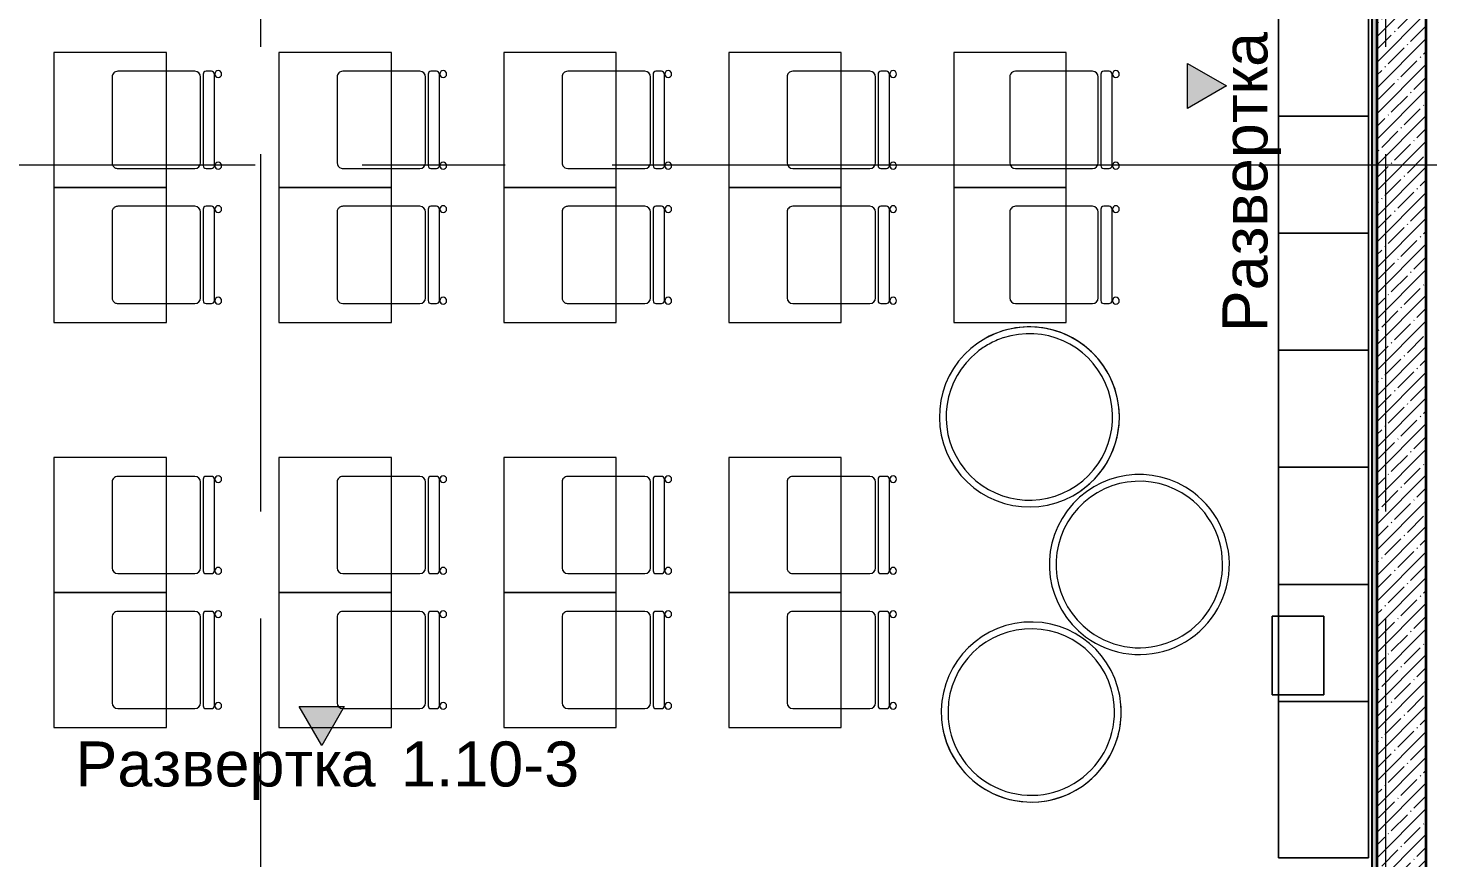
# Model space of a CAD drawing. Header units: millimetres. Extents: x 855 to 55293, y -2351 to 9447.
# Drawn here: x 12239 to 18500, y 521 to 4207 of the extents above; entities that cross this region are included whole.
import ezdxf

# ---------------------------------------------------------------- set-up
doc = ezdxf.new("R2010")
doc.units = ezdxf.units.MM
doc.linetypes.add('Осевая', pattern=[3175, 635, -476.25, 1587.5, -476.25])
for name, color, linetype, lineweight, true_color in [('A-WALL-2', 7, 'Continuous', 25, 0x3c3c3c), ('A-WALL-3', 7, 'Continuous', 35, 0x3c3c3c), ('A-WALL-FNSH-1', 7, 'Continuous', 13, 0x3c3c3c), ('I-FURN-1', 7, 'Continuous', 9, 0xf0f0f0)]:
    doc.layers.add(name, color=color, linetype=linetype, lineweight=lineweight, true_color=true_color)
for name, color, linetype, lineweight in [('G-ANNO-SYMB', 7, 'Continuous', 9), ('I-WALL', 7, 'Continuous', 9), ('Оси', 7, 'Continuous', 9), ('Оси-2', 7, 'Осевая', 9)]:
    doc.layers.add(name, color=color, linetype=linetype, lineweight=lineweight)
doc.styles.add('Arial_1', font='arial.ttf', dxfattribs={"height": 200})

# ---------------------------------------------------------------- blocks, each defined once
blk = doc.blocks.new('Стол базовый прямоугольный - 1_7а-25476368-План разверток пом_ 1_10_ Этаж 1')
at = {"layer": 'I-FURN-1'}
for p, q in [((250, 300), (-250, 300)), ((-250, 300), (-250, -300)), ((250, -300), (250, 300)), ((-250, -300), (250, -300))]:
    blk.add_line(p, q, dxfattribs=at)
blk = doc.blocks.new('Стул Breuer - 1_9а-25403171-План разверток пом_ 1_10_ Этаж 1')
at = {"layer": 'I-FURN-1'}
for p, q in [((-215.9, 215.9), (-215.9, 0)), ((190.5, 241.3), (-190.5, 241.3)), ((215.9, 0), (215.9, 215.9)), ((-215.9, 0), (-215.9, -127)), ((215.9, -127), (215.9, 0)), ((-215.9, -176.2), (-215.9, -200.8)), ((203.2, -163.5), (-203.2, -163.5)), ((-190.5, -152.4), (190.5, -152.4)), ((215.9, -200.8), (215.9, -176.2)), ((-203.2, -213.5), (203.2, -213.5))]:
    blk.add_line(p, q, dxfattribs=at)
for centre, radius, start, end in [((-190.5, 215.9), 25.4, 165, 180), ((-190.5, 215.9), 25.4, 150, 165), ((-190.5, 215.9), 25.4, 135, 150), ((-190.5, 215.9), 25.4, 120, 135), ((-190.5, 215.9), 25.4, 105, 120), ((-190.5, 215.9), 25.4, 90, 105), ((190.5, 215.9), 25.4, 45, 90), ((190.5, 215.9), 25.4, 0, 45), ((-190.5, -127), 25.4, 180, 270), ((-203.2, -176.2), 12.7, 90, 180), ((190.5, -127), 25.4, 270, 360), ((203.2, -176.2), 12.7, 360, 90), ((-203.5, -230.6), 15.1, 360, 180), ((-203.5, -230.6), 15.1, 180, 360), ((-203.2, -200.8), 12.7, 180, 270), ((203.7, -230.6), 15.1, 360, 180), ((203.7, -230.6), 15.1, 180, 360), ((203.2, -200.8), 12.7, 270, 360)]:
    blk.add_arc(centre, radius, start, end, dxfattribs=at)
blk = doc.blocks.new('Стул Breuer - 1_9а-V1-План разверток пом_ 1_10_ Этаж 1')
at = {"layer": 'I-FURN-1'}
for p, q in [((-215.9, 215.9), (-215.9, 0)), ((190.5, 241.3), (-190.5, 241.3)), ((215.9, 0), (215.9, 215.9)), ((-215.9, 0), (-215.9, -127)), ((215.9, -127), (215.9, 0)), ((-215.9, -176.2), (-215.9, -200.8)), ((203.2, -163.5), (-203.2, -163.5)), ((-190.5, -152.4), (190.5, -152.4)), ((215.9, -200.8), (215.9, -176.2)), ((-203.2, -213.5), (203.2, -213.5))]:
    blk.add_line(p, q, dxfattribs=at)
for centre, radius, start, end in [((-190.5, 215.9), 25.4, 165, 180), ((-190.5, 215.9), 25.4, 150, 165), ((-190.5, 215.9), 25.4, 135, 150), ((-190.5, 215.9), 25.4, 120, 135), ((-190.5, 215.9), 25.4, 105, 120), ((-190.5, 215.9), 25.4, 90, 105), ((190.5, 215.9), 25.4, 75, 90), ((190.5, 215.9), 25.4, 60, 75), ((190.5, 215.9), 25.4, 45, 60), ((190.5, 215.9), 25.4, 30, 45), ((190.5, 215.9), 25.4, 15, 30), ((190.5, 215.9), 25.4, 0, 15), ((-190.5, -127), 25.4, 180, 270), ((-203.2, -176.2), 12.7, 90, 180), ((190.5, -127), 25.4, 270, 360), ((203.2, -176.2), 12.7, 360, 90), ((-203.5, -230.6), 15.1, 360, 180), ((-203.5, -230.6), 15.1, 180, 360), ((-203.2, -200.8), 12.7, 180, 270), ((203.7, -230.6), 15.1, 360, 180), ((203.7, -230.6), 15.1, 180, 360), ((203.2, -200.8), 12.7, 270, 360)]:
    blk.add_arc(centre, radius, start, end, dxfattribs=at)
blk = doc.blocks.new('Стул Breuer - 1_9а-V2-План разверток пом_ 1_10_ Этаж 1')
at = {"layer": 'I-FURN-1'}
for p, q in [((-215.9, 215.9), (-215.9, 0)), ((190.5, 241.3), (-190.5, 241.3)), ((215.9, 0), (215.9, 215.9)), ((-215.9, 0), (-215.9, -127)), ((215.9, -127), (215.9, 0)), ((-215.9, -176.2), (-215.9, -200.8)), ((203.2, -163.5), (-203.2, -163.5)), ((-190.5, -152.4), (190.5, -152.4)), ((215.9, -200.8), (215.9, -176.2)), ((-203.2, -213.5), (203.2, -213.5))]:
    blk.add_line(p, q, dxfattribs=at)
for centre, radius, start, end in [((-190.5, 215.9), 25.4, 165, 180), ((-190.5, 215.9), 25.4, 90, 165), ((190.5, 215.9), 25.4, 0, 90), ((-190.5, -127), 25.4, 180, 270), ((-203.2, -176.2), 12.7, 90, 180), ((190.5, -127), 25.4, 270, 360), ((203.2, -176.2), 12.7, 360, 90), ((-203.5, -230.6), 15.1, 360, 180), ((-203.5, -230.6), 15.1, 180, 360), ((-203.2, -200.8), 12.7, 180, 270), ((203.7, -230.6), 15.1, 360, 180), ((203.7, -230.6), 15.1, 180, 360), ((203.2, -200.8), 12.7, 270, 360)]:
    blk.add_arc(centre, radius, start, end, dxfattribs=at)
blk = doc.blocks.new('Стул Breuer - 1_9а-V3-План разверток пом_ 1_10_ Этаж 1')
at = {"layer": 'I-FURN-1'}
for p, q in [((-215.9, 215.9), (-215.9, 0)), ((190.5, 241.3), (-190.5, 241.3)), ((215.9, 0), (215.9, 215.9)), ((-215.9, 0), (-215.9, -127)), ((215.9, -127), (215.9, 0)), ((-215.9, -176.2), (-215.9, -200.8)), ((203.2, -163.5), (-203.2, -163.5)), ((-190.5, -152.4), (190.5, -152.4)), ((215.9, -200.8), (215.9, -176.2)), ((-203.2, -213.5), (203.2, -213.5))]:
    blk.add_line(p, q, dxfattribs=at)
for centre, radius, start, end in [((-190.5, 215.9), 25.4, 150, 180), ((-190.5, 215.9), 25.4, 120, 150), ((-190.5, 215.9), 25.4, 90, 120), ((190.5, 215.9), 25.4, 60, 90), ((190.5, 215.9), 25.4, 45, 60), ((190.5, 215.9), 25.4, 15, 45), ((190.5, 215.9), 25.4, 0, 15), ((-190.5, -127), 25.4, 180, 270), ((-203.2, -176.2), 12.7, 90, 180), ((190.5, -127), 25.4, 270, 360), ((203.2, -176.2), 12.7, 360, 90), ((-203.5, -230.6), 15.1, 360, 180), ((-203.5, -230.6), 15.1, 180, 360), ((-203.2, -200.8), 12.7, 180, 270), ((203.7, -230.6), 15.1, 360, 180), ((203.7, -230.6), 15.1, 180, 360), ((203.2, -200.8), 12.7, 270, 360)]:
    blk.add_arc(centre, radius, start, end, dxfattribs=at)
blk = doc.blocks.new('Стул Breuer - 1_9а-V4-План разверток пом_ 1_10_ Этаж 1')
at = {"layer": 'I-FURN-1'}
for p, q in [((-215.9, 215.9), (-215.9, 0)), ((190.5, 241.3), (-190.5, 241.3)), ((215.9, 0), (215.9, 215.9)), ((-215.9, 0), (-215.9, -127)), ((215.9, -127), (215.9, 0)), ((-215.9, -176.2), (-215.9, -200.8)), ((203.2, -163.5), (-203.2, -163.5)), ((-190.5, -152.4), (190.5, -152.4)), ((215.9, -200.8), (215.9, -176.2)), ((-203.2, -213.5), (203.2, -213.5))]:
    blk.add_line(p, q, dxfattribs=at)
for centre, radius, start, end in [((-190.5, 215.9), 25.4, 150, 180), ((-190.5, 215.9), 25.4, 135, 150), ((-190.5, 215.9), 25.4, 90, 135), ((190.5, 215.9), 25.4, 0, 90), ((-190.5, -127), 25.4, 180, 270), ((-203.2, -176.2), 12.7, 90, 180), ((190.5, -127), 25.4, 270, 360), ((203.2, -176.2), 12.7, 360, 90), ((-203.5, -230.6), 15.1, 360, 180), ((-203.5, -230.6), 15.1, 180, 360), ((-203.2, -200.8), 12.7, 180, 270), ((203.7, -230.6), 15.1, 360, 180), ((203.7, -230.6), 15.1, 180, 360), ((203.2, -200.8), 12.7, 270, 360)]:
    blk.add_arc(centre, radius, start, end, dxfattribs=at)
blk = doc.blocks.new('Стул Breuer - 1_9а-V5-План разверток пом_ 1_10_ Этаж 1')
at = {"layer": 'I-FURN-1'}
for p, q in [((-215.9, 215.9), (-215.9, 0)), ((190.5, 241.3), (-190.5, 241.3)), ((215.9, 0), (215.9, 215.9)), ((-215.9, 0), (-215.9, -127)), ((215.9, -127), (215.9, 0)), ((-215.9, -176.2), (-215.9, -200.8)), ((203.2, -163.5), (-203.2, -163.5)), ((-190.5, -152.4), (190.5, -152.4)), ((215.9, -200.8), (215.9, -176.2)), ((-203.2, -213.5), (203.2, -213.5))]:
    blk.add_line(p, q, dxfattribs=at)
for centre, radius, start, end in [((-190.5, 215.9), 25.4, 165, 180), ((-190.5, 215.9), 25.4, 150, 165), ((-190.5, 215.9), 25.4, 120, 150), ((-190.5, 215.9), 25.4, 90, 120), ((190.5, 215.9), 25.4, 45, 90), ((190.5, 215.9), 25.4, 30, 45), ((190.5, 215.9), 25.4, 15, 30), ((190.5, 215.9), 25.4, 0, 15), ((-190.5, -127), 25.4, 180, 270), ((-203.2, -176.2), 12.7, 90, 180), ((190.5, -127), 25.4, 270, 360), ((203.2, -176.2), 12.7, 360, 90), ((-203.5, -230.6), 15.1, 360, 180), ((-203.5, -230.6), 15.1, 180, 360), ((-203.2, -200.8), 12.7, 180, 270), ((203.7, -230.6), 15.1, 360, 180), ((203.7, -230.6), 15.1, 180, 360), ((203.2, -200.8), 12.7, 270, 360)]:
    blk.add_arc(centre, radius, start, end, dxfattribs=at)
blk = doc.blocks.new('Стул Breuer - 1_9а-V6-План разверток пом_ 1_10_ Этаж 1')
at = {"layer": 'I-FURN-1'}
for p, q in [((-215.9, 215.9), (-215.9, 0)), ((190.5, 241.3), (-190.5, 241.3)), ((215.9, 0), (215.9, 215.9)), ((-215.9, 0), (-215.9, -127)), ((215.9, -127), (215.9, 0)), ((-215.9, -176.2), (-215.9, -200.8)), ((203.2, -163.5), (-203.2, -163.5)), ((-190.5, -152.4), (190.5, -152.4)), ((215.9, -200.8), (215.9, -176.2)), ((-203.2, -213.5), (203.2, -213.5))]:
    blk.add_line(p, q, dxfattribs=at)
for centre, radius, start, end in [((-190.5, 215.9), 25.4, 90, 180), ((190.5, 215.9), 25.4, 0, 90), ((-190.5, -127), 25.4, 180, 270), ((-203.2, -176.2), 12.7, 90, 180), ((190.5, -127), 25.4, 270, 360), ((203.2, -176.2), 12.7, 360, 90), ((-203.5, -230.6), 15.1, 360, 180), ((-203.5, -230.6), 15.1, 180, 360), ((-203.2, -200.8), 12.7, 180, 270), ((203.7, -230.6), 15.1, 360, 180), ((203.7, -230.6), 15.1, 180, 360), ((203.2, -200.8), 12.7, 270, 360)]:
    blk.add_arc(centre, radius, start, end, dxfattribs=at)
blk = doc.blocks.new('Стул Breuer - 1_9а-V7-План разверток пом_ 1_10_ Этаж 1')
at = {"layer": 'I-FURN-1'}
for p, q in [((-215.9, 215.9), (-215.9, -10)), ((190.5, 241.3), (-190.5, 241.3)), ((215.9, -10), (215.9, 215.9)), ((-215.9, -10), (-215.9, -127)), ((215.9, -127), (215.9, -10)), ((-215.9, -176.2), (-215.9, -200.8)), ((203.2, -163.5), (-203.2, -163.5)), ((-190.5, -152.4), (190.5, -152.4)), ((215.9, -200.8), (215.9, -176.2)), ((-203.2, -213.5), (203.2, -213.5))]:
    blk.add_line(p, q, dxfattribs=at)
for centre, radius, start, end in [((-190.5, 215.9), 25.4, 90, 180), ((190.5, 215.9), 25.4, 75, 90), ((190.5, 215.9), 25.4, 60, 75), ((190.5, 215.9), 25.4, 0, 60), ((-190.5, -127), 25.4, 180, 270), ((-203.2, -176.2), 12.7, 90, 180), ((190.5, -127), 25.4, 270, 360), ((203.2, -176.2), 12.7, 360, 90), ((-203.5, -230.6), 15.1, 360, 180), ((-203.5, -230.6), 15.1, 180, 360), ((-203.2, -200.8), 12.7, 180, 270), ((203.7, -230.6), 15.1, 360, 180), ((203.7, -230.6), 15.1, 180, 360), ((203.2, -200.8), 12.7, 270, 360)]:
    blk.add_arc(centre, radius, start, end, dxfattribs=at)
blk = doc.blocks.new('Стул Breuer - 1_9а-V8-План разверток пом_ 1_10_ Этаж 1')
at = {"layer": 'I-FURN-1'}
for p, q in [((-215.9, 215.9), (-215.9, -10)), ((190.5, 241.3), (-190.5, 241.3)), ((215.9, -10), (215.9, 215.9)), ((-215.9, -10), (-215.9, -127)), ((215.9, -127), (215.9, -10)), ((-215.9, -176.2), (-215.9, -200.8)), ((203.2, -163.5), (-203.2, -163.5)), ((-190.5, -152.4), (190.5, -152.4)), ((215.9, -200.8), (215.9, -176.2)), ((-203.2, -213.5), (203.2, -213.5))]:
    blk.add_line(p, q, dxfattribs=at)
for centre, radius, start, end in [((-190.5, 215.9), 25.4, 90, 180), ((190.5, 215.9), 25.4, 0, 90), ((-190.5, -127), 25.4, 180, 270), ((-203.2, -176.2), 12.7, 90, 180), ((190.5, -127), 25.4, 270, 360), ((203.2, -176.2), 12.7, 360, 90), ((-203.5, -230.6), 15.1, 360, 180), ((-203.5, -230.6), 15.1, 180, 360), ((-203.2, -200.8), 12.7, 180, 270), ((203.7, -230.6), 15.1, 360, 180), ((203.7, -230.6), 15.1, 180, 360), ((203.2, -200.8), 12.7, 270, 360)]:
    blk.add_arc(centre, radius, start, end, dxfattribs=at)
blk = doc.blocks.new('Стул Breuer - 1_9а-V9-План разверток пом_ 1_10_ Этаж 1')
at = {"layer": 'I-FURN-1'}
for p, q in [((-215.9, 215.9), (-215.9, 0)), ((190.5, 241.3), (-190.5, 241.3)), ((215.9, 0), (215.9, 215.9)), ((-215.9, 0), (-215.9, -127)), ((215.9, -127), (215.9, 0)), ((-215.9, -176.2), (-215.9, -200.8)), ((203.2, -163.5), (-203.2, -163.5)), ((-190.5, -152.4), (190.5, -152.4)), ((215.9, -200.8), (215.9, -176.2)), ((-203.2, -213.5), (203.2, -213.5))]:
    blk.add_line(p, q, dxfattribs=at)
for centre, radius, start, end in [((-190.5, 215.9), 25.4, 135, 180), ((-190.5, 215.9), 25.4, 120, 135), ((-190.5, 215.9), 25.4, 90, 120), ((190.5, 215.9), 25.4, 0, 90), ((-190.5, -127), 25.4, 180, 270), ((-203.2, -176.2), 12.7, 90, 180), ((190.5, -127), 25.4, 270, 360), ((203.2, -176.2), 12.7, 360, 90), ((-203.5, -230.6), 15.1, 360, 180), ((-203.5, -230.6), 15.1, 180, 360), ((-203.2, -200.8), 12.7, 180, 270), ((203.7, -230.6), 15.1, 360, 180), ((203.7, -230.6), 15.1, 180, 360), ((203.2, -200.8), 12.7, 270, 360)]:
    blk.add_arc(centre, radius, start, end, dxfattribs=at)
blk = doc.blocks.new('ПУФ - 1_53-25461062-План разверток пом_ 1_10_ Этаж 1')
at = {"layer": 'I-FURN-1'}
for radius, start, end in [(400, 360, 180), (400, 0, 180), (370, 360, 180), (370, 0, 180), (400, 180, 360), (370, 180, 360), (370, 180, 360), (400, 180, 360)]:
    blk.add_arc((0, 0), radius, start, end, dxfattribs=at)
blk = doc.blocks.new('ПУФ - 1_53-V11-План разверток пом_ 1_10_ Этаж 1')
at = {"layer": 'I-FURN-1'}
for radius, start, end in [(400, 360, 180), (400, 0, 160), (370, 360, 180), (370, 0, 180), (400, 160, 170), (400, 170, 180), (400, 180, 360), (370, 180, 360), (370, 180, 360), (400, 180, 360)]:
    blk.add_arc((0, 0), radius, start, end, dxfattribs=at)
blk = doc.blocks.new('ПУФ - 1_53-25461890-План разверток пом_ 1_10_ Этаж 1')
at = {"layer": 'I-FURN-1'}
blk.add_line((306.5, -257.1), (306.4, -257.1), dxfattribs=at)
for radius, start, end in [(400, 0, 180), (400, 0, 180), (370, 9.63953, 180), (370, 9.63953, 180), (400, 180, 360), (400, 180, 320), (370, 180, 349.41176), (370, 180, 349.41176), (400, 320.00849, 0), (370, 349.59286, 0), (370, 0, 9.49911), (370, 0, 9.49911), (370, 349.59286, 360)]:
    blk.add_arc((0, 0), radius, start, end, dxfattribs=at)
blk = doc.blocks.new('шкаф 1_112 - шкаф 1_112-V14-План разверток пом_ 1_10_ Этаж 1')
at = {"layer": 'I-FURN-1'}
for p, q in [((-400, 6070), (-400, 3295)), ((0, 6070), (-400, 6070)), ((0, 6070), (-400, 6070)), ((-400, 6070), (-400, 5375)), ((-400, 5375), (-400, 6070)), ((-400, 6070), (0, 6070)), ((0, 3295), (0, 6070)), ((0, 5375), (0, 6070)), ((0, 6070), (0, 5375)), ((-400, 5375), (0, 5375)), ((0, 5375), (-400, 5375)), ((-400, 5375), (-400, 4855)), ((-400, 4855), (-400, 5375)), ((-400, 5375), (0, 5375)), ((-400, 5375), (0, 5375)), ((0, 5375), (-400, 5375)), ((0, 4855), (0, 5375)), ((0, 5375), (0, 4855)), ((-400, 4855), (0, 4855)), ((-400, 4855), (0, 4855)), ((0, 4855), (-400, 4855)), ((0, 4855), (-400, 4855)), ((-400, 4855), (-400, 4335)), ((-400, 4335), (-400, 4855)), ((-400, 4855), (0, 4855)), ((0, 4335), (0, 4855)), ((0, 4855), (0, 4335)), ((-400, 4335), (0, 4335)), ((0, 4335), (-400, 4335)), ((-400, 4335), (-400, 3815)), ((-400, 3815), (-400, 4335)), ((-400, 4335), (0, 4335)), ((-400, 4335), (0, 4335)), ((0, 4335), (-400, 4335)), ((0, 3815), (0, 4335)), ((0, 4335), (0, 3815)), ((-400, 3815), (0, 3815)), ((-400, 3815), (0, 3815)), ((0, 3815), (-400, 3815)), ((0, 3815), (-400, 3815)), ((-400, 3815), (-400, 3295)), ((-400, 3295), (-400, 3815)), ((-400, 3815), (0, 3815)), ((0, 3295), (0, 3815)), ((0, 3815), (0, 3295)), ((0, 3295), (-400, 3295)), ((0, 3295), (-400, 3295)), ((-400, 3295), (-400, 2775)), ((-400, 2775), (-400, 3295)), ((-400, 3295), (0, 3295)), ((-400, 3295), (0, 3295)), ((0, 3295), (-400, 3295)), ((-400, 3294.5), (-400, 1073.8)), ((0, 2775), (0, 3295)), ((0, 3295), (0, 2775)), ((0, 0), (0, 3294.5)), ((0, 2775), (-400, 2775)), ((-400, 2775), (0, 2775)), ((0, 2775), (-400, 2775)), ((0, 2775), (-400, 2775)), ((-400, 2775), (-400, 2255)), ((-400, 2255), (-400, 2775)), ((-400, 2775), (0, 2775)), ((0, 2255), (0, 2775)), ((0, 2775), (0, 2255)), ((0, 2255), (-400, 2255)), ((0, 2255), (-400, 2255)), ((-400, 2255), (-400, 1735)), ((-400, 1735), (-400, 2255)), ((-400, 2255), (0, 2255)), ((-400, 2255), (0, 2255)), ((0, 2255), (-400, 2255)), ((0, 1735), (0, 2255)), ((0, 2255), (0, 1735)), ((0, 1735), (-400, 1735)), ((-400, 1735), (0, 1735)), ((0, 1735), (-400, 1735)), ((0, 1735), (-400, 1735)), ((-400, 1735), (-400, 1215)), ((-400, 1215), (-400, 1735)), ((-400, 1735), (0, 1735)), ((0, 1215), (0, 1735)), ((0, 1735), (0, 1215)), ((0, 1215), (-400, 1215)), ((0, 1215), (-400, 1215)), ((-400, 1215), (-400, 695)), ((-400, 1073.8), (-400, 1215)), ((-400, 1215), (0, 1215)), ((-400, 1215), (0, 1215)), ((0, 1215), (-400, 1215)), ((0, 695), (0, 1215)), ((0, 1215), (0, 695)), ((-400, 1073.8), (-400, 723.8)), ((-400, 723.8), (-400, 1073.8)), ((-400, 723.8), (-400, 0)), ((-400, 695), (-400, 723.8)), ((0, 695), (-400, 695)), ((-400, 695), (0, 695)), ((0, 695), (-400, 695)), ((0, 695), (-400, 695)), ((-400, 695), (-400, 0)), ((-400, 0), (-400, 695)), ((-400, 695), (0, 695)), ((0, 0), (0, 695)), ((0, 695), (0, 0)), ((-400, 0), (0, 0)), ((-400, 0), (0, 0)), ((0, 0), (-400, 0))]:
    blk.add_line(p, q, dxfattribs=at)
blk = doc.blocks.new('Фасад - Марка фасада_Указатель-25386507-План разверток пом_ 1_10_ Этаж 1')
at = {"layer": 'G-ANNO-SYMB'}
blk.add_hatch(color=256, dxfattribs=at).paths.add_polyline_path([(-1, 0), (0, 1.732), (1, 0), (0, 0)])
for p, q in [((0, 1.732), (-1, 0)), ((1, 0), (0, 1.732)), ((-1, 0), (0, 0)), ((0, 0), (1, 0))]:
    blk.add_line(p, q, dxfattribs=at)

msp = doc.modelspace()

# ---------------------------------------------------------------- hatches: boundary and pattern name
at = {"layer": 'I-WALL'}
h = msp.add_hatch(dxfattribs=at)
h.set_pattern_fill('FP_4', color=256, style=0, pattern_type=2)
h.set_pattern_definition([(45, (-20037.1, 0), (-57.02463, 57.02463), []), (45, (-19980.075, 0), (-57.02463, 57.02463), [100.806, -20.161, 3.353, -16.808])])
h.paths.add_polyline_path([(18232.9, 10), (18452.9, 10), (18452.9, 7400), (18232.9, 7400), (18232.9, 153.7)])
h = msp.add_hatch(dxfattribs=at)
h.set_pattern_fill('FP_6', color=256, style=0, pattern_type=2)
h.set_pattern_definition([(0, (-20037.1, 0), (121.92, 30.48), [10.058, -81.382, 10.058, -81.382, -487.68]), (0, (-20037.1, 0), (121.92, 30.48), [-182.88, 10.058, -172.822, 10.058, -81.382, -213.36]), (0, (-20037.1, 0), (121.92, 30.48), [-457.2, 10.058, -50.902, 10.058, -142.342]), (120, (-19991.38, 15.24), (-87.356454, 90.345817), [10.058, -81.382, 10.058, -81.382, -487.68]), (120, (-19991.38, 15.24), (-87.356454, 90.345817), [-182.88, 10.058, -172.822, 10.058, -81.382, -213.36]), (120, (-19991.38, 15.24), (-87.356454, 90.345817), [-457.2, 10.058, -50.902, 10.058, -142.342]), (240, (-19976.14, 76.2), (-34.563546, -120.825817), [10.058, -81.382, 10.058, -81.382, -487.68]), (240, (-19976.14, 76.2), (-34.563546, -120.825817), [-182.88, 10.058, -172.822, 10.058, -81.382, -213.36]), (240, (-19976.14, 76.2), (-34.563546, -120.825817), [-457.2, 10.058, -50.902, 10.058, -142.342])])
h.paths.add_polyline_path([(18232.9, 400), (18232.9, 7050), (18212.9, 7050), (18212.9, 400)])

# ---------------------------------------------------------------- linework, layer by layer
at = {"layer": 'A-WALL-2'}
msp.add_line((18212.9, 420), (18212.9, 7050), dxfattribs=at)
at = {"layer": 'A-WALL-3'}
for p, q in [((18232.9, 7400), (18232.9, 10)), ((18452.9, 10), (18452.9, 7400))]:
    msp.add_line(p, q, dxfattribs=at)
at = {"layer": 'A-WALL-FNSH-1'}
msp.add_line((18211.9, 7049), (18211.9, 421), dxfattribs=at)
at = {"layer": 'I-FURN-1'}
for p, q in [((17796.9, 1595), (17768.4, 1595)), ((17768.4, 1595), (17768.4, 1245)), ((17768.4, 1245), (17768.4, 1595)), ((17768.4, 1595), (17796.9, 1595)), ((17998.4, 1595), (17796.9, 1595)), ((17796.9, 1595), (17998.4, 1595)), ((17998.4, 1245), (17998.4, 1595)), ((17998.4, 1595), (17998.4, 1245)), ((17768.4, 1245), (17796.9, 1245)), ((17796.9, 1245), (17768.4, 1245)), ((17796.9, 1245), (17998.4, 1245)), ((17998.4, 1245), (17796.9, 1245))]:
    msp.add_line(p, q, dxfattribs=at)
at = {"layer": 'Оси'}
for p, q in [((15999.9, 3600), (18499.9, 3600)), ((13272.9, -1551.1), (13272.9, 948.9)), ((18272.9, -1551.1), (18272.9, 948.9))]:
    msp.add_line(p, q, dxfattribs=at)
at = {"layer": 'Оси-2'}
for p, q in [((13272.9, 948.9), (13272.9, 5420)), ((18272.9, 948.9), (18272.9, 5420)), ((10548.6, 3600), (15999.9, 3600))]:
    msp.add_line(p, q, dxfattribs=at)

# ---------------------------------------------------------------- block references
at = {"layer": 'G-ANNO-SYMB', "extrusion": (0, 0, -1), "xscale": 99.99999999999993, "yscale": 99.99999999999993, "zscale": 99.99999999999993}
for p, rotation in [((-17391.2, 3951.1), 90.00000000000001), ((-13543.6, 1193.9), 180)]:
    msp.add_blockref('Фасад - Марка фасада_Указатель-25386507-План разверток пом_ 1_10_ Этаж 1', p, dxfattribs=dict(at, rotation=rotation))
at = {"layer": 'I-FURN-1'}
for name, p in [('шкаф 1_112 - шкаф 1_112-V14-План разверток пом_ 1_10_ Этаж 1', (18196.9, 521.2)), ('Стол базовый прямоугольный - 1_7а-25476368-План разверток пом_ 1_10_ Этаж 1', (12602.9, 3800)), ('Стол базовый прямоугольный - 1_7а-25476368-План разверток пом_ 1_10_ Этаж 1', (13602.9, 3800)), ('Стол базовый прямоугольный - 1_7а-25476368-План разверток пом_ 1_10_ Этаж 1', (14602.9, 3800)), ('Стол базовый прямоугольный - 1_7а-25476368-План разверток пом_ 1_10_ Этаж 1', (15602.9, 3800)), ('Стол базовый прямоугольный - 1_7а-25476368-План разверток пом_ 1_10_ Этаж 1', (16602.9, 3800)), ('Стол базовый прямоугольный - 1_7а-25476368-План разверток пом_ 1_10_ Этаж 1', (12602.9, 3200)), ('Стол базовый прямоугольный - 1_7а-25476368-План разверток пом_ 1_10_ Этаж 1', (13602.9, 3200)), ('Стол базовый прямоугольный - 1_7а-25476368-План разверток пом_ 1_10_ Этаж 1', (14602.9, 3200)), ('Стол базовый прямоугольный - 1_7а-25476368-План разверток пом_ 1_10_ Этаж 1', (15602.9, 3200)), ('Стол базовый прямоугольный - 1_7а-25476368-План разверток пом_ 1_10_ Этаж 1', (16602.9, 3200)), ('Стол базовый прямоугольный - 1_7а-25476368-План разверток пом_ 1_10_ Этаж 1', (12602.9, 2000)), ('Стол базовый прямоугольный - 1_7а-25476368-План разверток пом_ 1_10_ Этаж 1', (13602.9, 2000)), ('Стол базовый прямоугольный - 1_7а-25476368-План разверток пом_ 1_10_ Этаж 1', (14602.9, 2000)), ('Стол базовый прямоугольный - 1_7а-25476368-План разверток пом_ 1_10_ Этаж 1', (15602.9, 2000)), ('Стол базовый прямоугольный - 1_7а-25476368-План разверток пом_ 1_10_ Этаж 1', (12602.9, 1400)), ('Стол базовый прямоугольный - 1_7а-25476368-План разверток пом_ 1_10_ Этаж 1', (13602.9, 1400)), ('Стол базовый прямоугольный - 1_7а-25476368-План разверток пом_ 1_10_ Этаж 1', (14602.9, 1400)), ('Стол базовый прямоугольный - 1_7а-25476368-План разверток пом_ 1_10_ Этаж 1', (15602.9, 1400))]:
    msp.add_blockref(name, p, dxfattribs=at)
for name, p, rotation in [('Стул Breuer - 1_9а-25403171-План разверток пом_ 1_10_ Этаж 1', (12852.9, 3800), 89.99999999999959), ('Стул Breuer - 1_9а-V2-План разверток пом_ 1_10_ Этаж 1', (13852.9, 3800), 89.99999999999959), ('Стул Breuer - 1_9а-V4-План разверток пом_ 1_10_ Этаж 1', (14852.9, 3800), 89.99999999999959), ('Стул Breuer - 1_9а-V6-План разверток пом_ 1_10_ Этаж 1', (15852.9, 3800), 89.99999999999959), ('Стул Breuer - 1_9а-V7-План разверток пом_ 1_10_ Этаж 1', (16842.9, 3800), 89.99999999999959), ('Стул Breuer - 1_9а-V1-План разверток пом_ 1_10_ Этаж 1', (12852.9, 3200), 89.99999999999959), ('Стул Breuer - 1_9а-V3-План разверток пом_ 1_10_ Этаж 1', (13852.9, 3200), 89.99999999999959), ('Стул Breuer - 1_9а-V5-План разверток пом_ 1_10_ Этаж 1', (14852.9, 3200), 89.99999999999959), ('Стул Breuer - 1_9а-V6-План разверток пом_ 1_10_ Этаж 1', (15852.9, 3200), 89.99999999999959), ('Стул Breuer - 1_9а-V8-План разверток пом_ 1_10_ Этаж 1', (16842.9, 3200), 89.99999999999959), ('ПУФ - 1_53-25461890-План разверток пом_ 1_10_ Этаж 1', (16688.8, 2480.2), 118.9499011641568), ('ПУФ - 1_53-25461062-План разверток пом_ 1_10_ Этаж 1', (17177.7, 1824.4), 233.3350386201596), ('Стул Breuer - 1_9а-V6-План разверток пом_ 1_10_ Этаж 1', (12852.9, 2000), 89.99999999999959), ('Стул Breuer - 1_9а-V6-План разверток пом_ 1_10_ Этаж 1', (13852.9, 2000), 89.99999999999959), ('Стул Breuer - 1_9а-V6-План разверток пом_ 1_10_ Этаж 1', (14852.9, 2000), 89.99999999999959), ('Стул Breuer - 1_9а-V9-План разверток пом_ 1_10_ Этаж 1', (15852.9, 2000), 89.99999999999959), ('Стул Breuer - 1_9а-V6-План разверток пом_ 1_10_ Этаж 1', (12852.9, 1400), 89.99999999999959), ('Стул Breuer - 1_9а-V6-План разверток пом_ 1_10_ Этаж 1', (13852.9, 1400), 89.99999999999959), ('Стул Breuer - 1_9а-V6-План разверток пом_ 1_10_ Этаж 1', (14852.9, 1400), 89.99999999999959), ('Стул Breuer - 1_9а-V6-План разверток пом_ 1_10_ Этаж 1', (15852.9, 1400), 89.99999999999959), ('ПУФ - 1_53-V11-План разверток пом_ 1_10_ Этаж 1', (16697.1, 1168.9), 184.6613193387897)]:
    msp.add_blockref(name, p, dxfattribs=dict(at, rotation=rotation))

# ---------------------------------------------------------------- texts
at = {"layer": 'G-ANNO-SYMB', "insert": (17547, 2856.3), "char_height": 200, "width": 1659.493, "attachment_point": 1, "rotation": 90, "style": 'Arial_1'}
msp.add_mtext('Развертка', dxfattribs=at)
at = {"layer": 'G-ANNO-SYMB', "char_height": 200, "attachment_point": 1, "style": 'Arial_1'}
for s, insert, width in [('Развертка', (12448.8, 1038.1), 1659.493), (' 1.10-3', (13818, 1038.1), 1074.261)]:
    msp.add_mtext(s, dxfattribs=dict(at, insert=insert, width=width))

doc.saveas('drawing.dxf')
